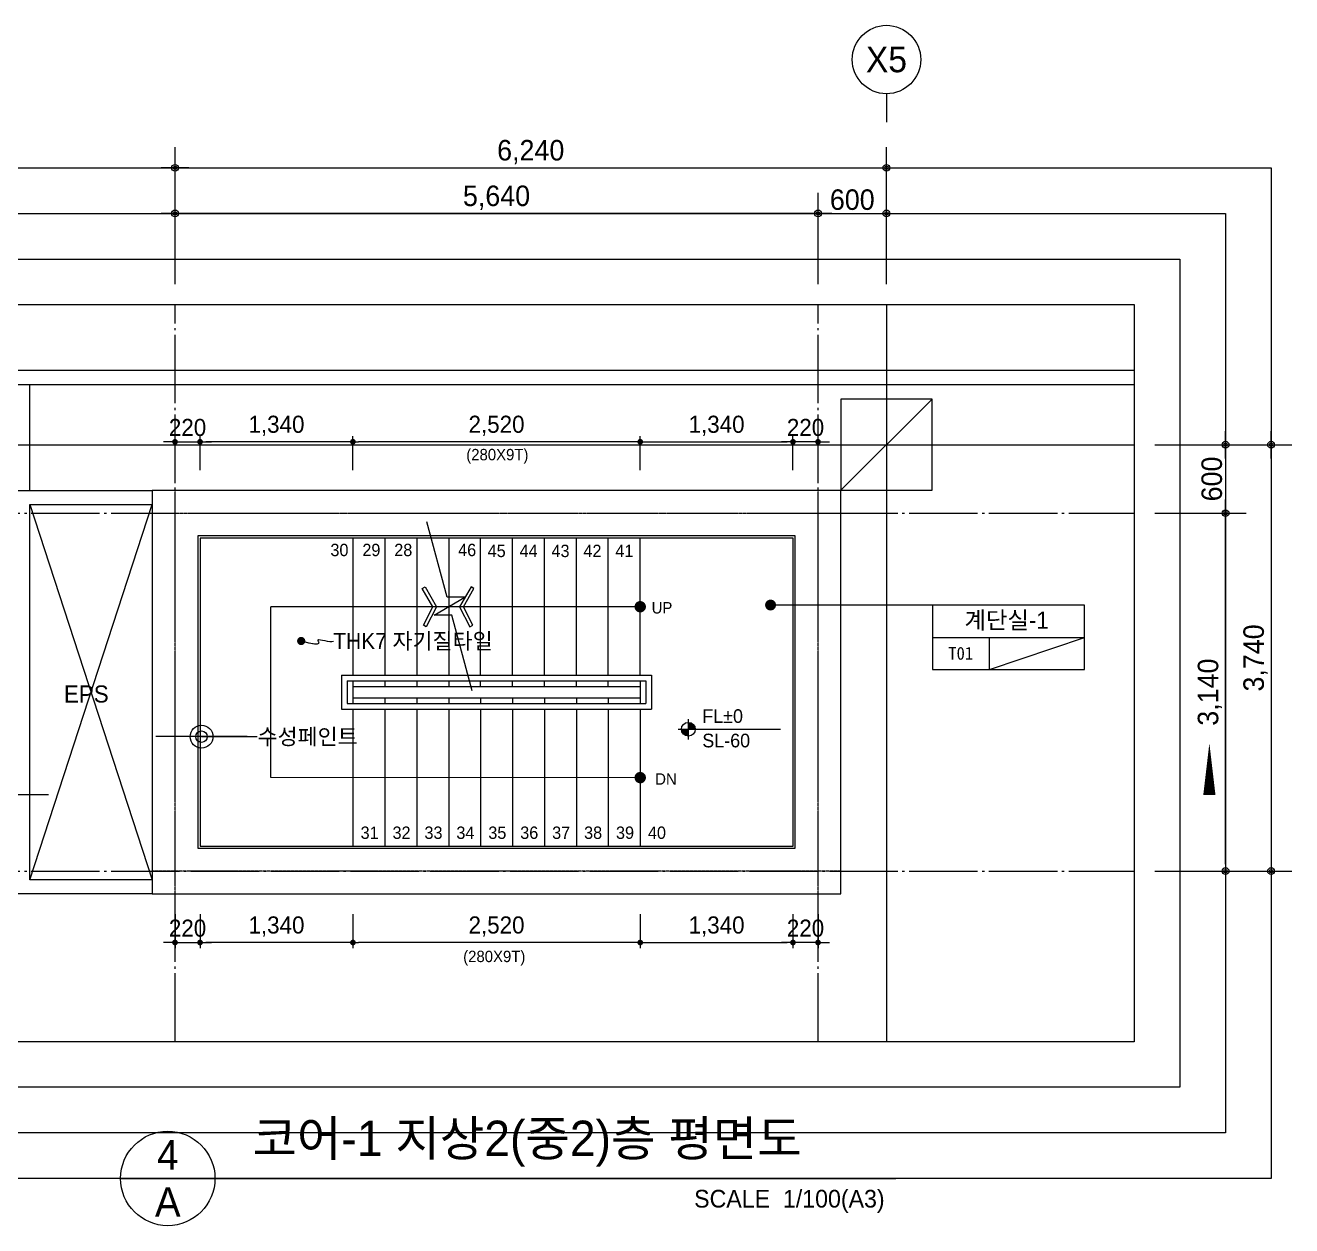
# Model space of a CAD drawing. Header units: millimetres. Extents: x 252711992 to 505989238, y 504776675 to 1009617600.
# Drawn here: x 252777702 to 252788809, y 504805853 to 504816382 of the extents above; entities that cross this region are included whole.
import ezdxf
from ezdxf.enums import TextEntityAlignment as Align
from ezdxf.xclip import XClip

# ---------------------------------------------------------------- set-up
doc = ezdxf.new("R2010")
doc.units = ezdxf.units.MM
doc.header["$XCLIPFRAME"] = 0
doc.linetypes.add('CEN', pattern=[35, 30, -2, 1, -2])
for name, color, linetype in [('$ZCDB_AUDIT_GENERATED_600D18', 7, 'Continuous'), ('0KD DIM', 7, 'Continuous'), ('4A.TEC CEN', 1, 'CEN'), ('4A.TEC CEN 보조1', 14, 'CEN'), ('4A.TEC ELE 4', 9, 'Continuous'), ('4A.TEC IND', 7, 'Continuous'), ('4A.TEC TEXT', 7, 'Continuous'), ('4A.TEC TEXT 1', 3, 'Continuous'), ('4A.TEC TEXT 2', 3, 'Continuous'), ('4A.TEC 기둥', 2, 'Continuous'), ('4A.TEC 마감선 2', 5, 'Continuous'), ('4A.TEC 벽체 1', 2, 'Continuous'), ('4A.TEC 벽체 3', 4, 'Continuous'), ('4A.TEC 심볼', 7, 'Continuous'), ('4A.TEC 해치 1', 9, 'Continuous'), ('CEN', 1, 'CEN'), ('LEV', 7, 'Continuous'), ('ROM', 7, 'Continuous'), ('SYM', 1, 'Continuous'), ('TEXT', 7, 'Continuous'), ('㈜SE&C TEXT', 7, 'Continuous')]:
    doc.layers.add(name, color=color, linetype=linetype)
doc.layers.add('DEFPOINT', color=135, linetype='Continuous', plot=False)
doc.styles.add('1', font='')
doc.styles.add('GHS', font='malgun.ttf')
doc.styles.add('나눔고딕', font='')
doc.styles.add('돋움', font='')
doc.styles.add('돋음체', font='')
doc.styles.add('울릉도L', font='')
doc.styles.get('1').set_extended_font_data('DotumChe')
doc.styles.get('나눔고딕').set_extended_font_data('Dotum')
doc.styles.get('돋움').set_extended_font_data('Dotum')
doc.styles.get('돋음체').set_extended_font_data('Dotum')
doc.styles.get('울릉도L').set_extended_font_data('Dotum')
doc.dimstyles.new('DIM_600(외부치수)', dxfattribs={"dimscale": 400, "dimtxt": 3.3, "dimasz": 1, "dimexe": 2, "dimexo": 2, "dimgap": 1, "dimtad": 1, "dimdec": 0, "dimdsep": 46, "dimlunit": 6, "dimtxsty": '나눔고딕', "dimblk1": 'DIMDOT', "dimblk2": 'DIMDOT', "dimsah": 1, "dimcen": 2.5, "dimdle": 1.5, "dimclrd": 8, "dimclre": 8, "dimclrt": 3, "dimadec": 0, "dimazin": 0, "dimtfac": 1, "dimtdec": 0, "dimtix": 1, "dimtmove": 2, "dimatfit": 3, "dimldrblk": 'DIMDOT', "dimfxl": 1, "dimtvp": 1, "dimtolj": 1, "dimtzin": 0, "dimarcsym": 0})
doc.dimstyles.new('DIM_80(외부치수)', dxfattribs={"dimscale": 40, "dimtxt": 3.3, "dimasz": 1, "dimexe": 2, "dimexo": 2, "dimgap": 1, "dimtad": 1, "dimdec": 0, "dimdsep": 46, "dimlunit": 6, "dimtxsty": '돋움', "dimblk1": 'DIMDOT', "dimblk2": 'DIMDOT', "dimsah": 1, "dimcen": 2.5, "dimdle": 1.5, "dimclrd": 1, "dimclre": 7, "dimclrt": 2, "dimadec": 0, "dimazin": 0, "dimtfac": 1, "dimtdec": 0, "dimtix": 1, "dimtmove": 2, "dimatfit": 3, "dimldrblk": 'DIMDOT', "dimfxl": 1, "dimtvp": 1, "dimtolj": 1, "dimtzin": 0, "dimarcsym": 0})
doc.dimstyles.new('KD DIM 1', dxfattribs={"dimscale": 50, "dimtxt": 3, "dimasz": 1, "dimexe": 1, "dimexo": 1, "dimgap": 1, "dimtad": 1, "dimdec": 0, "dimzin": 0, "dimdsep": 46, "dimlunit": 6, "dimtxsty": '돋음체', "dimblk": 'DOT', "dimcen": 3, "dimdle": 1, "dimclrd": 256, "dimclre": 256, "dimclrt": 3, "dimazin": 0, "dimtfac": 1, "dimtdec": 0, "dimtix": 1, "dimtmove": 2, "dimatfit": 3, "dimldrblk": 'OBLIQUE', "dimfxl": 1, "dimtvp": 0.8333, "dimtolj": 1, "dimtzin": 0, "dimarcsym": 0})

# ---------------------------------------------------------------- blocks, each defined once
blk = doc.blocks.new('DIMDOT')
at = {"color": 0}
blk.add_line((-2, 0), (2, 0), dxfattribs=at)
for radius in [0.5, 0.25]:
    blk.add_circle((0, 0), radius, dxfattribs=at)
blk = doc.blocks.new('*D113')
at = {"layer": '$ZCDB_AUDIT_GENERATED_600D18', "color": 8, "lineweight": -2, "transparency": 16777216}
for p, q in [((252779015, 504814112), (252779015, 504815312)), ((252785255, 504814112), (252785255, 504815312)), ((252779075, 504815132), (252785195, 504815132))]:
    blk.add_line(p, q, dxfattribs=at)
at = {"layer": 'Defpoints', "color": 0, "transparency": 16777216}
for p in [(252785255, 504815132), (252779015, 504813932), (252785255, 504813932, 0)]:
    blk.add_point(p, dxfattribs=at)
at = {"layer": '$ZCDB_AUDIT_GENERATED_600D18', "color": 8, "lineweight": -2, "transparency": 16777216, "xscale": 60, "yscale": 60, "zscale": 60, "rotation": 180}
blk.add_blockref('DIMDOT', (252779015, 504815132), dxfattribs=at)
at = {"layer": '$ZCDB_AUDIT_GENERATED_600D18', "color": 8, "lineweight": -2, "transparency": 16777216, "xscale": 60, "yscale": 60, "zscale": 60}
blk.add_blockref('DIMDOT', (252785255, 504815132), dxfattribs=at)
at = {"layer": '$ZCDB_AUDIT_GENERATED_600D18', "color": 3, "transparency": 16777216, "insert": (252782135, 504815270), "char_height": 180, "attachment_point": 5, "style": '나눔고딕'}
blk.add_mtext('\\A1;6,240', dxfattribs=at)
blk = doc.blocks.new('*D114')
at = {"layer": '$ZCDB_AUDIT_GENERATED_600D18', "color": 8, "lineweight": -2, "transparency": 16777216}
for p, q in [((252784655, 504814112, 0), (252784655, 504814912, 0)), ((252785255, 504814112, 0), (252785255, 504814912, 0)), ((252784715, 504814732, 0), (252785195, 504814732, 0))]:
    blk.add_line(p, q, dxfattribs=at)
at = {"layer": 'Defpoints', "color": 0, "transparency": 16777216}
for p in [(252785255, 504814732, 0), (252784655, 504813932, 3428), (252785255, 504813932, 4431)]:
    blk.add_point(p, dxfattribs=at)
at = {"layer": '$ZCDB_AUDIT_GENERATED_600D18', "color": 8, "lineweight": -2, "transparency": 16777216, "xscale": 60, "yscale": 60, "zscale": 60, "rotation": 180}
blk.add_blockref('DIMDOT', (252784655, 504814732, 0), dxfattribs=at)
at = {"layer": '$ZCDB_AUDIT_GENERATED_600D18', "color": 8, "lineweight": -2, "transparency": 16777216, "xscale": 60, "yscale": 60, "zscale": 60}
blk.add_blockref('DIMDOT', (252785255, 504814732, 0), dxfattribs=at)
at = {"layer": '$ZCDB_AUDIT_GENERATED_600D18', "color": 3, "transparency": 16777216, "insert": (252784955, 504814852, 0), "char_height": 180, "attachment_point": 5, "style": '나눔고딕'}
blk.add_mtext('\\A1;600', dxfattribs=at)
blk = doc.blocks.new('ccs122')
at = {"layer": '4A.TEC 심볼'}
blk.add_line((0, 8), (0, 3), dxfattribs=at)
blk.add_circle((0, 14), 6, dxfattribs=at)
at = {"layer": '4A.TEC TEXT 2', "color": 3, "style": 'GHS'}
blk.add_attdef('NO', text='', height=4.5, dxfattribs=at).set_placement((-0.01, 14.02), align=Align.MIDDLE_CENTER)
blk = doc.blocks.new('*D115')
at = {"layer": '$ZCDB_AUDIT_GENERATED_600D18', "color": 8, "lineweight": -2, "transparency": 16777216}
for p, q in [((252779015, 504814112, 0), (252779015, 504814912, 0)), ((252784655, 504814112, 0), (252784655, 504814912, 0)), ((252784595, 504814732, 0), (252779075, 504814732, 0))]:
    blk.add_line(p, q, dxfattribs=at)
at = {"layer": 'Defpoints', "color": 0, "transparency": 16777216}
for p in [(252779015, 504814732, 0), (252779015, 504813932), (252784655, 504813932, -47000)]:
    blk.add_point(p, dxfattribs=at)
at = {"layer": '$ZCDB_AUDIT_GENERATED_600D18', "color": 8, "lineweight": -2, "transparency": 16777216, "xscale": 60, "yscale": 60, "zscale": 60, "rotation": 180}
blk.add_blockref('DIMDOT', (252779015, 504814732, 0), dxfattribs=at)
at = {"layer": '$ZCDB_AUDIT_GENERATED_600D18', "color": 8, "lineweight": -2, "transparency": 16777216, "xscale": 60, "yscale": 60, "zscale": 60}
blk.add_blockref('DIMDOT', (252784655, 504814732, 0), dxfattribs=at)
at = {"layer": '$ZCDB_AUDIT_GENERATED_600D18', "color": 3, "transparency": 16777216, "insert": (252781835, 504814870, 0), "char_height": 180, "attachment_point": 5, "style": '나눔고딕'}
blk.add_mtext('\\A1;5,640', dxfattribs=at)
blk = doc.blocks.new('dwgFD3B')
at = {"layer": '4A.TEC CEN', "color": 250, "ltscale": 500}
blk.add_line((49194.51, -103936.83, -3333.33), (358000, -103936.83, -3333.33), dxfattribs=at)
at = {"layer": '4A.TEC CEN', "color": 250, "ltscale": 500, "elevation": -3333.33}
blk.add_lwpolyline([(208807.63, -39163.16), (208807.63, -267000)], dxfattribs=at)
blk = doc.blocks.new('c1')
at = {"layer": '4A.TEC 기둥'}
blk.add_lwpolyline([(1156776, -1012079), (1157576, -1012079), (1157576, -1011279), (1156776, -1011279)], close=True, dxfattribs=at)
at = {"layer": 'DEFPOINT'}
blk.add_line((1156776, -1012079), (1157576, -1011279), dxfattribs=at)
blk = doc.blocks.new('A$C6C9969DE')
at = {"layer": 'ROM', "color": 0, "linetype": 'Continuous'}
for p, q in [((0, 510), (2400, 510)), ((900, 0), (900, 510))]:
    blk.add_line(p, q, dxfattribs=at)
blk.add_lwpolyline([(0, 0), (2400, 0), (2400, 1020), (0, 1020)], close=True, dxfattribs=at)
blk = doc.blocks.new('A$C3A5201BD')
at = {"layer": 'LEV'}
h = blk.add_hatch(color=256, dxfattribs=at)
h.paths.add_polyline_path([(200, 200), (335, 200, 0.414214), (200, 335)])
h.paths.add_polyline_path([(200, 65), (200, 200), (65, 200, 0.414214)])
at = {"layer": 'LEV', "color": 7}
for p, q in [((200, 0), (200, 400)), ((0, 200), (2007, 200)), ((0, 200), (400, 200))]:
    blk.add_line(p, q, dxfattribs=at)
blk.add_circle((200, 200), 135, dxfattribs=at)
blk = doc.blocks.new('A$C12ed4f0f')
at = {"layer": 'CEN'}
blk.add_lwpolyline([(36, 118), (107, 101), (153, 94), (180, 93), (192, 98), (193, 105), (189, 114), (185, 122), (184, 128), (191, 130), (204, 129), (222, 126), (243, 122), (265, 118), (286, 115), (304, 114), (318, 118)], dxfattribs=at)
at = {"layer": '㈜SE&C TEXT', "color": 1, "const_width": 35.9}
blk.add_lwpolyline([(18, 118, -1), (54, 118, -1)], format="xyb", close=True, dxfattribs=at)
at = {"layer": '4A.TEC TEXT', "style": '돋움'}
blk.add_text('THK7 자기질타일', height=140, dxfattribs=at).set_placement((318, 118), align=Align.MIDDLE_LEFT)
blk = doc.blocks.new('_Dot')
at = {"color": 0, "linetype": 'ByBlock', "lineweight": -2}
blk.add_line((-0.5, 0), (-1, 0), dxfattribs=at)
at = {"color": 0, "linetype": 'ByBlock', "const_width": 0.5}
blk.add_lwpolyline([(-0.25, 0, 1), (0.25, 0, 1)], format="xyb", close=True, dxfattribs=at)
blk = doc.blocks.new('*D593')
at = {"layer": '0KD DIM', "lineweight": -2, "transparency": 16777216}
for p, q in [((252780575, 504812479), (252780575, 504812779)), ((252783045, 504812729), (252780625, 504812729)), ((252783095, 504812479), (252783095, 504812779))]:
    blk.add_line(p, q, dxfattribs=at)
at = {"layer": 'Defpoints', "color": 0, "transparency": 16777216}
for p in [(252780575, 504812729), (252780575, 504812429, 0), (252783095, 504812429)]:
    blk.add_point(p, dxfattribs=at)
at = {"layer": '0KD DIM', "lineweight": -2, "transparency": 16777216, "xscale": 50, "yscale": 50, "zscale": 50, "rotation": 180}
blk.add_blockref('_Dot', (252780575, 504812729), dxfattribs=at)
at = {"layer": '0KD DIM', "lineweight": -2, "transparency": 16777216, "xscale": 50, "yscale": 50, "zscale": 50}
blk.add_blockref('_Dot', (252783095, 504812729), dxfattribs=at)
at = {"layer": '0KD DIM', "color": 3, "transparency": 16777216, "insert": (252781835, 504812869), "char_height": 150, "attachment_point": 5, "style": '돋음체'}
blk.add_mtext('\\A1;2,520', dxfattribs=at)
blk = doc.blocks.new('_OBLIQUE')
at = {"color": 0, "linetype": 'ByBlock'}
blk.add_line((-0.5, -0.5), (0.5, 0.5), dxfattribs=at)
blk = doc.blocks.new('*D594')
at = {"layer": '0KD DIM', "lineweight": -2, "transparency": 16777216}
for p, q in [((252783095, 504812479), (252783095, 504812779)), ((252783145, 504812729), (252784385, 504812729)), ((252784435, 504812479), (252784435, 504812779))]:
    blk.add_line(p, q, dxfattribs=at)
at = {"layer": 'Defpoints', "color": 0, "transparency": 16777216}
for p in [(252784435, 504812729), (252783095, 504812429), (252784435, 504812429)]:
    blk.add_point(p, dxfattribs=at)
at = {"layer": '0KD DIM', "lineweight": -2, "transparency": 16777216, "xscale": 50, "yscale": 50, "zscale": 50, "rotation": 180}
blk.add_blockref('_Dot', (252783095, 504812729), dxfattribs=at)
at = {"layer": '0KD DIM', "lineweight": -2, "transparency": 16777216, "xscale": 50, "yscale": 50, "zscale": 50}
blk.add_blockref('_Dot', (252784435, 504812729), dxfattribs=at)
at = {"layer": '0KD DIM', "color": 3, "transparency": 16777216, "insert": (252783765, 504812869), "char_height": 150, "attachment_point": 5, "style": '돋음체'}
blk.add_mtext('\\A1;1,340', dxfattribs=at)
blk = doc.blocks.new('*D595')
at = {"layer": '0KD DIM', "lineweight": -2, "transparency": 16777216}
for p, q in [((252779235, 504812479), (252779235, 504812779)), ((252780525, 504812729), (252779285, 504812729)), ((252780575, 504812479), (252780575, 504812779))]:
    blk.add_line(p, q, dxfattribs=at)
at = {"layer": 'Defpoints', "color": 0, "transparency": 16777216}
for p in [(252779235, 504812729), (252779235, 504812429), (252780575, 504812429)]:
    blk.add_point(p, dxfattribs=at)
at = {"layer": '0KD DIM', "lineweight": -2, "transparency": 16777216, "xscale": 50, "yscale": 50, "zscale": 50, "rotation": 180}
blk.add_blockref('_Dot', (252779235, 504812729), dxfattribs=at)
at = {"layer": '0KD DIM', "lineweight": -2, "transparency": 16777216, "xscale": 50, "yscale": 50, "zscale": 50}
blk.add_blockref('_Dot', (252780575, 504812729), dxfattribs=at)
at = {"layer": '0KD DIM', "color": 3, "transparency": 16777216, "insert": (252779905, 504812869), "char_height": 150, "attachment_point": 5, "style": '돋음체'}
blk.add_mtext('\\A1;1,340', dxfattribs=at)
blk = doc.blocks.new('*D596')
at = {"layer": '0KD DIM', "lineweight": -2, "transparency": 16777216}
for p, q in [((252784385, 504812729), (252784335, 504812729)), ((252784435, 504812479), (252784435, 504812779)), ((252784655, 504812729), (252784435, 504812729)), ((252784655, 504812479), (252784655, 504812779)), ((252784705, 504812729), (252784755, 504812729))]:
    blk.add_line(p, q, dxfattribs=at)
at = {"layer": 'Defpoints', "color": 0, "transparency": 16777216}
for p in [(252784435, 504812729), (252784435, 504812429), (252784655, 504812429)]:
    blk.add_point(p, dxfattribs=at)
at = {"layer": '0KD DIM', "lineweight": -2, "transparency": 16777216, "xscale": 50, "yscale": 50, "zscale": 50}
blk.add_blockref('_Dot', (252784435, 504812729), dxfattribs=at)
at = {"layer": '0KD DIM', "lineweight": -2, "transparency": 16777216, "xscale": 50, "yscale": 50, "zscale": 50, "rotation": 180}
blk.add_blockref('_Dot', (252784655, 504812729), dxfattribs=at)
at = {"layer": '0KD DIM', "color": 3, "transparency": 16777216, "insert": (252784545, 504812854), "char_height": 150, "attachment_point": 5, "style": '돋음체'}
blk.add_mtext('\\A1;220', dxfattribs=at)
blk = doc.blocks.new('*D597')
at = {"layer": '0KD DIM', "lineweight": -2, "transparency": 16777216}
for p, q in [((252778965, 504812729), (252778915, 504812729)), ((252779015, 504812479), (252779015, 504812779)), ((252779015, 504812729), (252779235, 504812729)), ((252779235, 504812479), (252779235, 504812779)), ((252779285, 504812729), (252779335, 504812729))]:
    blk.add_line(p, q, dxfattribs=at)
at = {"layer": 'Defpoints', "color": 0, "transparency": 16777216}
for p in [(252779235, 504812729), (252779015, 504812429), (252779235, 504812429)]:
    blk.add_point(p, dxfattribs=at)
at = {"layer": '0KD DIM', "lineweight": -2, "transparency": 16777216, "xscale": 50, "yscale": 50, "zscale": 50}
blk.add_blockref('_Dot', (252779015, 504812729), dxfattribs=at)
at = {"layer": '0KD DIM', "lineweight": -2, "transparency": 16777216, "xscale": 50, "yscale": 50, "zscale": 50, "rotation": 180}
blk.add_blockref('_Dot', (252779235, 504812729), dxfattribs=at)
at = {"layer": '0KD DIM', "color": 3, "transparency": 16777216, "insert": (252779125, 504812854), "char_height": 150, "attachment_point": 5, "style": '돋음체'}
blk.add_mtext('\\A1;220', dxfattribs=at)
blk = doc.blocks.new('*D815')
at = {"layer": '$ZCDB_AUDIT_GENERATED_600D18', "color": 8, "lineweight": -2, "transparency": 16777216}
for p, q in [((252787609, 504812703), (252788809, 504812703)), ((252788629, 504812643), (252788629, 504809023)), ((252787609, 504808963), (252788809, 504808963))]:
    blk.add_line(p, q, dxfattribs=at)
at = {"layer": 'Defpoints', "color": 0, "transparency": 16777216}
for p in [(252787429, 504812703, 0), (252787429, 504808963, 0), (252788629, 504808963)]:
    blk.add_point(p, dxfattribs=at)
at = {"layer": '$ZCDB_AUDIT_GENERATED_600D18', "color": 8, "lineweight": -2, "transparency": 16777216, "xscale": 60, "yscale": 60, "zscale": 60}
for p, rotation in [((252788629, 504812703), 90), ((252788629, 504808963), 270)]:
    blk.add_blockref('DIMDOT', p, dxfattribs=dict(at, rotation=rotation))
at = {"layer": '$ZCDB_AUDIT_GENERATED_600D18', "color": 3, "transparency": 16777216, "insert": (252788492, 504810833), "char_height": 180, "attachment_point": 5, "rotation": 90, "style": '나눔고딕'}
blk.add_mtext('\\A1;3,740', dxfattribs=at)
blk = doc.blocks.new('*D816')
at = {"layer": '$ZCDB_AUDIT_GENERATED_600D18', "color": 8, "lineweight": -2, "transparency": 16777216}
for p, q in [((252787609, 504812703), (252788409, 504812703)), ((252788229, 504812643), (252788229, 504812163)), ((252787609, 504812103), (252788409, 504812103))]:
    blk.add_line(p, q, dxfattribs=at)
at = {"layer": 'Defpoints', "color": 0, "transparency": 16777216}
for p in [(252787429, 504812703, 0), (252787429, 504812103, 0), (252788229, 504812103)]:
    blk.add_point(p, dxfattribs=at)
at = {"layer": '$ZCDB_AUDIT_GENERATED_600D18', "color": 8, "lineweight": -2, "transparency": 16777216, "xscale": 60, "yscale": 60, "zscale": 60}
for p, rotation in [((252788229, 504812703), 90), ((252788229, 504812103), 270)]:
    blk.add_blockref('DIMDOT', p, dxfattribs=dict(at, rotation=rotation))
at = {"layer": '$ZCDB_AUDIT_GENERATED_600D18', "color": 3, "transparency": 16777216, "insert": (252788109, 504812403), "char_height": 180, "attachment_point": 5, "rotation": 90, "style": '나눔고딕'}
blk.add_mtext('\\A1;600', dxfattribs=at)
blk = doc.blocks.new('*D817')
at = {"layer": '$ZCDB_AUDIT_GENERATED_600D18', "color": 8, "lineweight": -2, "transparency": 16777216}
for p, q in [((252787609, 504812103), (252788409, 504812103)), ((252788229, 504809023), (252788229, 504812043)), ((252787609, 504808963), (252788409, 504808963))]:
    blk.add_line(p, q, dxfattribs=at)
at = {"layer": 'Defpoints', "color": 0, "transparency": 16777216}
for p in [(252787429, 504812103, 0), (252788229, 504812103), (252787429, 504808963, 0)]:
    blk.add_point(p, dxfattribs=at)
at = {"layer": '$ZCDB_AUDIT_GENERATED_600D18', "color": 8, "lineweight": -2, "transparency": 16777216, "xscale": 60, "yscale": 60, "zscale": 60}
for p, rotation in [((252788229, 504812103), 90), ((252788229, 504808963), 270)]:
    blk.add_blockref('DIMDOT', p, dxfattribs=dict(at, rotation=rotation))
at = {"layer": '$ZCDB_AUDIT_GENERATED_600D18', "color": 3, "transparency": 16777216, "insert": (252788092, 504810533), "char_height": 180, "attachment_point": 5, "rotation": 90, "style": '나눔고딕'}
blk.add_mtext('\\A1;3,140', dxfattribs=at)
blk = doc.blocks.new('*D1182')
at = {"layer": '0KD DIM', "lineweight": -2, "transparency": 16777216}
for p, q in [((252780575, 504808587), (252780575, 504808287)), ((252783095, 504808587), (252783095, 504808287)), ((252783045, 504808337), (252780625, 504808337))]:
    blk.add_line(p, q, dxfattribs=at)
at = {"layer": 'Defpoints', "color": 0, "transparency": 16777216}
for p in [(252780575, 504808637, 0), (252783095, 504808637, 5000), (252780575, 504808337)]:
    blk.add_point(p, dxfattribs=at)
at = {"layer": '0KD DIM', "lineweight": -2, "transparency": 16777216, "xscale": 50, "yscale": 50, "zscale": 50, "rotation": 180}
blk.add_blockref('_Dot', (252780575, 504808337), dxfattribs=at)
at = {"layer": '0KD DIM', "lineweight": -2, "transparency": 16777216, "xscale": 50, "yscale": 50, "zscale": 50}
blk.add_blockref('_Dot', (252783095, 504808337), dxfattribs=at)
at = {"layer": '0KD DIM', "color": 3, "transparency": 16777216, "insert": (252781835, 504808477), "char_height": 150, "attachment_point": 5, "style": '돋음체'}
blk.add_mtext('\\A1;2,520', dxfattribs=at)
blk = doc.blocks.new('*D1183')
at = {"layer": '0KD DIM', "lineweight": -2, "transparency": 16777216}
for p, q in [((252783095, 504808587), (252783095, 504808287)), ((252784435, 504808587), (252784435, 504808287)), ((252783145, 504808337), (252784385, 504808337))]:
    blk.add_line(p, q, dxfattribs=at)
at = {"layer": 'Defpoints', "color": 0, "transparency": 16777216}
for p in [(252783095, 504808637, 5000), (252784435, 504808637), (252784435, 504808337)]:
    blk.add_point(p, dxfattribs=at)
at = {"layer": '0KD DIM', "lineweight": -2, "transparency": 16777216, "xscale": 50, "yscale": 50, "zscale": 50, "rotation": 180}
blk.add_blockref('_Dot', (252783095, 504808337), dxfattribs=at)
at = {"layer": '0KD DIM', "lineweight": -2, "transparency": 16777216, "xscale": 50, "yscale": 50, "zscale": 50}
blk.add_blockref('_Dot', (252784435, 504808337), dxfattribs=at)
at = {"layer": '0KD DIM', "color": 3, "transparency": 16777216, "insert": (252783765, 504808477), "char_height": 150, "attachment_point": 5, "style": '돋음체'}
blk.add_mtext('\\A1;1,340', dxfattribs=at)
blk = doc.blocks.new('*D1184')
at = {"layer": '0KD DIM', "lineweight": -2, "transparency": 16777216}
for p, q in [((252779235, 504808587), (252779235, 504808287)), ((252780575, 504808587), (252780575, 504808287)), ((252780525, 504808337), (252779285, 504808337))]:
    blk.add_line(p, q, dxfattribs=at)
at = {"layer": 'Defpoints', "color": 0, "transparency": 16777216}
for p in [(252779235, 504808637), (252780575, 504808637), (252779235, 504808337)]:
    blk.add_point(p, dxfattribs=at)
at = {"layer": '0KD DIM', "lineweight": -2, "transparency": 16777216, "xscale": 50, "yscale": 50, "zscale": 50, "rotation": 180}
blk.add_blockref('_Dot', (252779235, 504808337), dxfattribs=at)
at = {"layer": '0KD DIM', "lineweight": -2, "transparency": 16777216, "xscale": 50, "yscale": 50, "zscale": 50}
blk.add_blockref('_Dot', (252780575, 504808337), dxfattribs=at)
at = {"layer": '0KD DIM', "color": 3, "transparency": 16777216, "insert": (252779905, 504808477), "char_height": 150, "attachment_point": 5, "style": '돋음체'}
blk.add_mtext('\\A1;1,340', dxfattribs=at)
blk = doc.blocks.new('*D1185')
at = {"layer": '0KD DIM', "lineweight": -2, "transparency": 16777216}
for p, q in [((252784435, 504808587), (252784435, 504808287)), ((252784655, 504808587), (252784655, 504808287)), ((252784385, 504808337), (252784335, 504808337)), ((252784655, 504808337), (252784435, 504808337)), ((252784705, 504808337), (252784755, 504808337))]:
    blk.add_line(p, q, dxfattribs=at)
at = {"layer": 'Defpoints', "color": 0, "transparency": 16777216}
for p in [(252784435, 504808637), (252784655, 504808637), (252784435, 504808337)]:
    blk.add_point(p, dxfattribs=at)
at = {"layer": '0KD DIM', "lineweight": -2, "transparency": 16777216, "xscale": 50, "yscale": 50, "zscale": 50}
blk.add_blockref('_Dot', (252784435, 504808337), dxfattribs=at)
at = {"layer": '0KD DIM', "lineweight": -2, "transparency": 16777216, "xscale": 50, "yscale": 50, "zscale": 50, "rotation": 180}
blk.add_blockref('_Dot', (252784655, 504808337), dxfattribs=at)
at = {"layer": '0KD DIM', "color": 3, "transparency": 16777216, "insert": (252784545, 504808462), "char_height": 150, "attachment_point": 5, "style": '돋음체'}
blk.add_mtext('\\A1;220', dxfattribs=at)
blk = doc.blocks.new('*D1186')
at = {"layer": '0KD DIM', "lineweight": -2, "transparency": 16777216}
for p, q in [((252779015, 504808587), (252779015, 504808287)), ((252779235, 504808587), (252779235, 504808287)), ((252778965, 504808337), (252778915, 504808337)), ((252779015, 504808337), (252779235, 504808337)), ((252779285, 504808337), (252779335, 504808337))]:
    blk.add_line(p, q, dxfattribs=at)
at = {"layer": 'Defpoints', "color": 0, "transparency": 16777216}
for p in [(252779015, 504808637), (252779235, 504808637), (252779235, 504808337)]:
    blk.add_point(p, dxfattribs=at)
at = {"layer": '0KD DIM', "lineweight": -2, "transparency": 16777216, "xscale": 50, "yscale": 50, "zscale": 50}
blk.add_blockref('_Dot', (252779015, 504808337), dxfattribs=at)
at = {"layer": '0KD DIM', "lineweight": -2, "transparency": 16777216, "xscale": 50, "yscale": 50, "zscale": 50, "rotation": 180}
blk.add_blockref('_Dot', (252779235, 504808337), dxfattribs=at)
at = {"layer": '0KD DIM', "color": 3, "transparency": 16777216, "insert": (252779125, 504808462), "char_height": 150, "attachment_point": 5, "style": '돋음체'}
blk.add_mtext('\\A1;220', dxfattribs=at)
blk = doc.blocks.new('A$C3bbbb777')
at = {"layer": '4A.TEC TEXT', "style": '돋움'}
blk.add_text('수성페인트', height=140, dxfattribs=at).set_placement((491, 110), align=Align.MIDDLE_LEFT)
at = {"layer": '㈜SE&C TEXT', "color": 1}
blk.add_leader([(0, 110, 0), (488, 110)], dimstyle='DIM_80(외부치수)', override={"dimasz": 5, "dimtad": 0}, dxfattribs=at)

msp = doc.modelspace()

# ---------------------------------------------------------------- linework, layer by layer
msp.add_line((252786159.09, 504810730.34), (252786992.42, 504811013.67))
at = {"layer": '4A.TEC CEN', "ltscale": 20}
for p, q in [((252779015.3, 504807467.16), (252779015.3, 504813932.16)), ((252779015.3, 504807467.16), (252779015.3, 504813932.16)), ((252784655.3, 504807467.16), (252784655.3, 504813932.16)), ((252784655.3, 504807467.16), (252784655.3, 504813932.16)), ((252775654.04, 504812103.18), (252787429.04, 504812103.18)), ((252775654.04, 504812103.18), (252787429.04, 504812103.18)), ((252775654.04, 504808963.18), (252787429.04, 504808963.18)), ((252775654.04, 504808963.18), (252787429.04, 504808963.18))]:
    msp.add_line(p, q, dxfattribs=at)
at = {"layer": '4A.TEC CEN 보조1'}
for p, q in [((252779015.3, 504808763.18, -4999.55), (252779015.3, 504812303.18, -4999.55)), ((252784655.3, 504808763.18, -4999.55), (252784655.3, 504812303.18, -4999.55)), ((252778815.3, 504812103.18, -4999.55), (252784855.3, 504812103.18, -4999.55)), ((252778815.3, 504812103.18, -4999.55), (252784855.3, 504812103.18, -4999.55)), ((252778815.3, 504812103.18, -4999.55), (252784855.3, 504812103.18, -4999.55)), ((252784855.3, 504808963.18, -4999.55), (252778815.3, 504808963.18, -4999.55))]:
    msp.add_line(p, q, dxfattribs=at)
at = {"layer": '4A.TEC ELE 4', "color": 8, "ltscale": 0.3}
for p, q in [((252780575.3, 504811883.18, -4999.55), (252780575.3, 504810683.18, -4999.55)), ((252780855.3, 504811883.18, -4999.55), (252780855.3, 504810683.18, -4999.55)), ((252781135.3, 504811883.18, -4999.55), (252781135.3, 504810683.18, -4999.55)), ((252781695.3, 504810683.18, -4999.55), (252781695.3, 504811883.18, -4999.55)), ((252781975.3, 504810683.18, -4999.55), (252781975.3, 504811883.18, -4999.55)), ((252782255.3, 504810683.18, -4999.55), (252782255.3, 504811883.18, -4999.55)), ((252782535.3, 504810683.18, -4999.55), (252782535.3, 504811883.18, -4999.55)), ((252782815.3, 504810683.18, -4999.55), (252782815.3, 504811883.18, -4999.55)), ((252783095.3, 504810683.18, -4999.55), (252783095.3, 504811883.18, -4999.55)), ((252780475.3, 504810683.18, -4999.55), (252780475.3, 504810383.18, -4999.55)), ((252780475.3, 504810683.18, -4999.55), (252783195.3, 504810683.18, -4999.55)), ((252780525.3, 504810633.18, -4999.55), (252780525.3, 504810433.18, -4999.55)), ((252780525.3, 504810633.18, -4999.55), (252783145.3, 504810633.18, -4999.55)), ((252780575.3, 504810633.18, -4999.55), (252780575.3, 504810583.18, -4999.55)), ((252780575.3, 504810633.18, -4999.55), (252780575.3, 504810483.18, -4999.55)), ((252780855.3, 504810633.18, -4999.55), (252780855.3, 504810583.18, -4999.55)), ((252781135.3, 504810633.18, -4999.55), (252781135.3, 504810583.18, -4999.55)), ((252782255.3, 504810583.18, -4999.55), (252782255.3, 504810633.18, -4999.55)), ((252782535.3, 504810583.18, -4999.55), (252782535.3, 504810633.18, -4999.55)), ((252782815.3, 504810583.18, -4999.55), (252782815.3, 504810633.18, -4999.55)), ((252783095.3, 504810633.18, -4999.55), (252783095.3, 504810483.18, -4999.55)), ((252783145.3, 504810633.18, -4999.55), (252783145.3, 504810433.18, -4999.55)), ((252783195.3, 504810683.18, -4999.55), (252783195.3, 504810383.18, -4999.55)), ((252780575.3, 504810583.18, -4999.55), (252783095.3, 504810583.18, -4999.55)), ((252780575.3, 504810483.18, -4999.55), (252783095.3, 504810483.18, -4999.55)), ((252780575.3, 504810483.18, -4999.55), (252780575.3, 504810433.18, -4999.55)), ((252780855.3, 504810483.18, -4999.55), (252780855.3, 504810433.18, -4999.55)), ((252781135.3, 504810483.18, -4999.55), (252781135.3, 504810433.18, -4999.55)), ((252782255.3, 504810483.18, -4999.55), (252782255.3, 504810433.18, -4999.55)), ((252782535.3, 504810483.18, -4999.55), (252782535.3, 504810433.18, -4999.55)), ((252782815.3, 504810483.18, -4999.55), (252782815.3, 504810433.18, -4999.55)), ((252783095.3, 504810483.18, -4999.55), (252783095.3, 504810433.18, -4999.55)), ((252780475.3, 504810383.18, -4999.55), (252783195.3, 504810383.18, -4999.55)), ((252780525.3, 504810433.18, -4999.55), (252783145.3, 504810433.18, -4999.55)), ((252780575.3, 504810383.18, -4999.55), (252780575.3, 504809183.18, -4999.55)), ((252780855.3, 504810383.18, -4999.55), (252780855.3, 504809183.18, -4999.55)), ((252781135.3, 504810383.18, -4999.55), (252781135.3, 504809183.18, -4999.55)), ((252781415.3, 504810383.18, -4999.55), (252781415.3, 504809183.18, -4999.55)), ((252781695.3, 504810383.18, -4999.55), (252781695.3, 504809183.18, -4999.55)), ((252781975.3, 504810383.18, -4999.55), (252781975.3, 504809183.18, -4999.55)), ((252782255.3, 504810383.18, -4999.55), (252782255.3, 504809183.18, -4999.55)), ((252782535.3, 504810383.18, -4999.55), (252782535.3, 504809183.18, -4999.55)), ((252782815.3, 504810383.18, -4999.55), (252782815.3, 504809183.18, -4999.55)), ((252783095.3, 504810383.18, -4999.55), (252783095.3, 504809183.18, -4999.55))]:
    msp.add_line(p, q, dxfattribs=at)
at = {"layer": '4A.TEC ELE 4', "color": 8}
for p, q in [((252781415.3, 504811883.18, -4999.55), (252781415.3, 504810683.18, -4999.55)), ((252781695.3, 504810583.18, -4999.55), (252781695.3, 504810633.18, -4999.55)), ((252781695.3, 504810483.18, -4999.55), (252781695.3, 504810433.18, -4999.55))]:
    msp.add_line(p, q, dxfattribs=at)
at = {"layer": '4A.TEC ELE 4', "color": 8, "ltscale": 0.02}
for p, q in [((252781415.3, 504810633.18, -4999.55), (252781415.3, 504810583.18, -4999.55)), ((252781415.3, 504810483.18, -4999.55), (252781415.3, 504810433.18, -4999.55))]:
    msp.add_line(p, q, dxfattribs=at)
at = {"layer": '4A.TEC ELE 4', "color": 8, "ltscale": 0.2}
for p, q in [((252781975.3, 504810583.18, -4999.55), (252781975.3, 504810633.18, -4999.55)), ((252781975.3, 504810483.18, -4999.55), (252781975.3, 504810433.18, -4999.55))]:
    msp.add_line(p, q, dxfattribs=at)
at = {"layer": '4A.TEC ELE 4', "color": 8, "ltscale": 0.3, "elevation": -4999.55}
msp.add_lwpolyline([(252781621.1, 504810546), (252781443.27, 504811209.67), (252781287.98, 504811209.67), (252781556.95, 504811364.96), (252781401.66, 504811364.96), (252781224.52, 504812026.06)], dxfattribs=at)
at = {"layer": '4A.TEC IND', "color": 8}
for p, q in [((252783095.3, 504811280.68, -4999.55), (252779855.3, 504811280.67, -4999.55)), ((252779855.3, 504809783.97, -4999.55), (252779855.3, 504811280.67, -4999.55)), ((252783105.3, 504809781.47, -4999.55), (252779855.3, 504809783.97, -4999.55))]:
    msp.add_line(p, q, dxfattribs=at)
at = {"layer": '4A.TEC IND', "color": 8, "elevation": -4999.55}
for points in [[(252781218.77, 504811106.06), (252781193.99, 504811120.37), (252781275.93, 504811280.67), (252781183.03, 504811441.58), (252781207.81, 504811455.89), (252781308.97, 504811280.67)], [(252781601.39, 504811106.06), (252781626.17, 504811120.37), (252781544.23, 504811280.68), (252781637.13, 504811441.58), (252781612.35, 504811455.89), (252781511.19, 504811280.68)]]:
    msp.add_lwpolyline(points, close=True, dxfattribs=at)
at = {"layer": '4A.TEC IND', "const_width": 50, "elevation": -4999.55}
for points in [[(252783070.3, 504811282.38, -1), (252783120.3, 504811282.38, -1)], [(252783070.3, 504809783.18, -1), (252783120.3, 504809783.18, -1)]]:
    msp.add_lwpolyline(points, format="xyb", close=True, dxfattribs=at)
at = {"layer": '4A.TEC 마감선 2'}
for p, q in [((252784435.3, 504811883.18, -4999.55), (252779235.3, 504811883.18, -4999.55)), ((252779235.3, 504811883.18, -4999.55), (252779235.3, 504809183.18, -4999.55)), ((252784435.3, 504809183.18, -4999.55), (252784435.3, 504811883.18, -4999.55)), ((252779235.3, 504809183.18, -4999.55), (252784435.3, 504809183.18, -4999.55))]:
    msp.add_line(p, q, dxfattribs=at)
at = {"layer": '4A.TEC 벽체 1'}
for p, q in [((252784855.3, 504812303.18, -4999.55), (252778815.3, 504812303.18, -4999.55)), ((252778815.3, 504812303.18, -4999.55), (252778815.3, 504808763.18, -4999.55)), ((252784855.3, 504812303.18, -4999.55), (252778815.3, 504812303.18, -4999.55)), ((252784855.3, 504812303.18, -4999.55), (252778815.3, 504812303.18, -4999.55)), ((252784855.3, 504808763.18, -4999.55), (252784855.3, 504812303.18, -4999.55)), ((252784455.3, 504811903.18, -4999.55), (252779215.3, 504811903.18, -4999.55)), ((252779215.3, 504811903.18, -4999.55), (252779215.3, 504809163.18, -4999.55)), ((252784455.3, 504809163.18, -4999.55), (252784455.3, 504811903.18, -4999.55)), ((252779215.3, 504809163.18, -4999.55), (252784455.3, 504809163.18, -4999.55)), ((252778815.3, 504808763.18, -4999.55), (252784855.3, 504808763.18, -4999.55))]:
    msp.add_line(p, q, dxfattribs=at)
at = {"layer": '4A.TEC 벽체 3'}
for p, q in [((252787429.04, 504813353.18, -4999.55), (252775654.04, 504813353.18, -4999.55)), ((252787429.04, 504813228.18, -4999.55), (252775654.04, 504813228.18, -4999.55)), ((252777740.3, 504812303.18, -4999.55), (252777740.3, 504813228.18, -4999.55))]:
    msp.add_line(p, q, dxfattribs=at)
at = {"layer": '4A.TEC 벽체 3', "elevation": -4999.55, "flags": 128}
for points in [[(252778815.3, 504808763.18), (252777615.3, 504808763.18), (252777615.3, 504812303.18), (252778815.3, 504812303.18)], [(252778815.3, 504808888.18), (252777740.3, 504808888.18), (252777740.3, 504812178.18), (252778815.3, 504812178.18)]]:
    msp.add_lwpolyline(points, dxfattribs=at)
at = {"layer": '4A.TEC 심볼'}
msp.add_line((252778537.72, 504806267.16, 3333.33), (252785336.14, 504806267.16, 3333.33), dxfattribs=at)
msp.add_circle((252778951.72, 504806267.16, 3333.33), 414, dxfattribs=at)
at = {"layer": '4A.TEC 해치 1'}
for p, q in [((252777740.3, 504808888.18, -4999.55), (252778815.3, 504812178.18, -4999.55)), ((252777740.3, 504812178.18, -4999.55), (252778815.3, 504808888.18, -4999.55))]:
    msp.add_line(p, q, dxfattribs=at)
at = {"layer": 'DEFPOINT', "elevation": 3333.33}
for points in [[(252774454.04, 504815132.16), (252788629.04, 504815132.16), (252788629.04, 504806267.16), (252774454.04, 504806267.16)], [(252774854.04, 504814732.16), (252788229.04, 504814732.16), (252788229.04, 504806667.16), (252774854.04, 504806667.16)], [(252775254.04, 504814332.16), (252787829.04, 504814332.16), (252787829.04, 504807067.16), (252775254.04, 504807067.16)], [(252775654.04, 504813932.16), (252787429.04, 504813932.16), (252787429.04, 504807467.16), (252775654.04, 504807467.16)]]:
    msp.add_lwpolyline(points, close=True, dxfattribs=at)
at = {"layer": 'SYM'}
msp.add_line((252777904.09, 504809632.12), (252776121.66, 504809632.12), dxfattribs=at)
msp.add_lwpolyline([(252788087.23, 504810084.99, 0, 106.74, 0), (252788087.23, 504809632.12, 0, 0, 0), (252786774.28, 504809632.12, 0, 0, 0)], format="xyseb", dxfattribs=at)
at = {"layer": 'TEXT'}
msp.add_line((252785659.09, 504811297.01), (252784238.6, 504811297.01), dxfattribs=at)
at = {"layer": 'TEXT', "const_width": 47.82}
msp.add_lwpolyline([(252784238.6, 504811320.92, -1), (252784238.6, 504811273.1, -1)], format="xyb", close=True, dxfattribs=at)

# ---------------------------------------------------------------- block references
ref = msp.add_blockref('dwgFD3B', (252576447.67, 504916640.01, -1666.22))
XClip(ref).set_block_clipping_path([(199206.3709577918, -109172.850899756), (210981.3709591925, -102707.850900948)])
ref = msp.add_blockref('dwgFD3B', (252576447.67, 504916640.01, -1666.22))
XClip(ref).set_block_clipping_path([(199206.3709577918, -109172.850899756), (210981.3709591925, -102707.850900948)])
for name, p in [('A$C12ed4f0f', (252780085.68, 504810863.66)), ('A$C3bbbb777', (252779247.79, 504810032.57))]:
    msp.add_blockref(name, p)
at = {"layer": '4A.TEC 기둥'}
msp.add_blockref('c1', (251628079.63, 505824382.51, -4999.55), dxfattribs=at)
at = {"layer": '4A.TEC 심볼'}
ref = msp.add_blockref('ccs122', (252785255.3, 504815382.16, 0), dxfattribs=dict(at, xscale=49.99999977496833, yscale=49.99999977496833, zscale=49.99999977496833))
ref.add_attrib('NO', 'X5', dxfattribs={"layer": '0', "color": 3, "height": 225, "style": '울릉도L'}).set_placement((252785254.99, 504816083.06, 0), align=Align.MIDDLE_CENTER)
at = {"layer": 'LEV', "xscale": 0.4469841265468151, "yscale": 0.4469841265468151, "zscale": 0.4469841265468151}
msp.add_blockref('A$C3A5201BD', (252783427.91, 504810117.62), dxfattribs=at)
at = {"layer": 'TEXT', "xscale": 0.5555555568112274, "yscale": 0.5555555568112274, "zscale": 0.5555555568112274}
msp.add_blockref('A$C6C9969DE', (252785659.09, 504810730.34), dxfattribs=at)

# ---------------------------------------------------------------- texts
at = {"layer": '0KD DIM', "color": 3, "style": '돋음체'}
for p in [(252781842.17, 504812616.7, -4999.55), (252781815.2, 504808215.01, -4999.55)]:
    msp.add_text('(280X9T)', height=100, dxfattribs=at).set_placement(p, align=Align.MIDDLE_CENTER)
at = {"layer": '4A.TEC TEXT 1', "style": '돋음체'}
for s, p in [('UP', (252783195.32, 504811273.06)), ('DN', (252783226.48, 504809771.34))]:
    msp.add_text(s, height=100, dxfattribs=at).set_placement(p, align=Align.MIDDLE_LEFT)
at = {"layer": '4A.TEC TEXT 2', "color": 3, "style": '나눔고딕'}
msp.add_text('코어-1 지상2(중2)층 평면도', height=310.5, dxfattribs=at).set_placement((252779694.61, 504806370.66, 3333.33), align=Align.BOTTOM_LEFT)
for s, p in [('4', (252778951.72, 504806474.16, 3333.33)), ('A', (252778951.72, 504806060.16, 3333.33))]:
    msp.add_text(s, height=258.75, dxfattribs=at).set_placement(p, align=Align.MIDDLE)
msp.add_text('SCALE  1/100(A3)', height=155.25, dxfattribs=at).set_placement((252785238.94, 504805965.52, 3333.33), align=Align.BOTTOM_RIGHT)
at = {"layer": 'LEV', "style": '돋움'}
for s, p in [('FL%%P0', (252783640.04, 504810262.92)), ('SL-60', (252783640.04, 504810048.71))]:
    msp.add_text(s, height=120, dxfattribs=at).set_placement(p)
at = {"layer": 'TEXT', "style": '나눔고딕'}
for s, p in [('30', (252780536.33, 504811693.23)), ('29', (252780816.33, 504811693.23)), ('28', (252781096.33, 504811693.23)), ('46', (252781656.33, 504811693.23)), ('45', (252781915.21, 504811685.09)), ('44', (252782195.21, 504811685.09)), ('43', (252782475.21, 504811685.09)), ('42', (252782755.21, 504811685.09)), ('41', (252783035.21, 504811685.09)), ('31', (252780801.04, 504809213.15)), ('32', (252781081.04, 504809213.15)), ('33', (252781361.04, 504809213.15)), ('34', (252781641.04, 504809213.15)), ('35', (252781921.04, 504809213.15)), ('36', (252782201.04, 504809213.15)), ('37', (252782481.04, 504809213.15)), ('38', (252782761.04, 504809213.15)), ('39', (252783041.04, 504809213.15)), ('40', (252783321.04, 504809213.15))]:
    msp.add_text(s, height=108.675, dxfattribs=at).set_placement(p, align=Align.BOTTOM_RIGHT)
at = {"layer": 'TEXT'}
for s, height, style, p in [('계단실-1', 150, '돋움', (252786308.99, 504811164.5)), ('T01', 112.5, '1', (252785906.23, 504810874.03)), ('EPS', 150, '돋움', (252778237.1, 504810517.03))]:
    msp.add_text(s, height=height, dxfattribs=dict(at, style=style)).set_placement(p, align=Align.MIDDLE_CENTER)

# ---------------------------------------------------------------- dimensions: what is measured, and where the dimension line sits
at = {"layer": '$ZCDB_AUDIT_GENERATED_600D18'}
for base, p1, p2, picture, middle in [((252785255.3, 504815132.16), (252779015.3, 504813932.16), (252785255.3, 504813932.16, 0), '*D113', (252782135.3, 504815269.62)), ((252785255.3, 504814732.16, 0), (252784655.3, 504813932.16, 3428.09), (252785255.3, 504813932.16, 4431.44), '*D114', (252784955.3, 504814852.28, 0))]:
    dim = msp.add_linear_dim(base=base, p1=p1, p2=p2, dimstyle='DIM_600(외부치수)', override={"dimscale": 300, "dimtxt": 0.6, "dimasz": 0.2, "dimexe": 0.6, "dimexo": 0.6, "dimgap": 0.1, "dimdec": 1, "dimblk1": 'DIMDOT', "dimblk2": 'DIMDOT', "dimdle": 0.5}, dxfattribs=at)
    dim.commit()
    dim.dimension.update_dxf_attribs({"geometry": picture, "text_midpoint": middle})
for base, p1, p2, angle, picture, middle in [((252779015.3, 504814732.16, 0), (252784655.3, 504813932.16, -47000), (252779015.3, 504813932.16), 180, '*D115', (252781835.3, 504814869.62, 0)), ((252788629.04, 504808963.18, -4999.55), (252787429.04, 504812703.18, -4999.55), (252787429.04, 504808963.18, -4999.55), 270, '*D815', (252788491.58, 504810833.18, -4999.55)), ((252788229.04, 504812103.18, -4999.55), (252787429.04, 504812703.18, -4999.55), (252787429.04, 504812103.18, -4999.55), 270, '*D816', (252788108.92, 504812403.18, -4999.55)), ((252788229.04, 504812103.18, -4999.55), (252787429.04, 504808963.18, -4999.55), (252787429.04, 504812103.18, -4999.55), 90, '*D817', (252788091.58, 504810533.18, -4999.55))]:
    dim = msp.add_linear_dim(base=base, p1=p1, p2=p2, angle=angle, dimstyle='DIM_600(외부치수)', override={"dimscale": 300, "dimtxt": 0.6, "dimasz": 0.2, "dimexe": 0.6, "dimexo": 0.6, "dimgap": 0.1, "dimdec": 1, "dimblk1": 'DIMDOT', "dimblk2": 'DIMDOT', "dimdle": 0.5}, dxfattribs=at)
    dim.commit()
    dim.dimension.update_dxf_attribs({"geometry": picture, "text_midpoint": middle})
at = {"layer": '0KD DIM'}
for base, p1, p2, picture, middle in [((252779235.3, 504812729.18, -4999.55), (252779015.3, 504812429.18, -4999.55), (252779235.3, 504812429.18, -4999.55), '*D597', (252779125.3, 504812854.28, -4999.55)), ((252784435.3, 504812729.18, -4999.55), (252783095.3, 504812429.18, -4999.55), (252784435.3, 504812429.18, -4999.55), '*D594', (252783765.3, 504812868.73, -4999.55)), ((252779235.3, 504808337.18, -4999.55), (252779015.3, 504808637.18, -4999.55), (252779235.3, 504808637.18, -4999.55), '*D1186', (252779125.3, 504808462.28, -4999.55)), ((252784435.3, 504808337.18, -4999.55), (252783095.3, 504808637.18, 0), (252784435.3, 504808637.18, -4999.55), '*D1183', (252783765.3, 504808476.73, -4999.55))]:
    dim = msp.add_linear_dim(base=base, p1=p1, p2=p2, dimstyle='KD DIM 1', dxfattribs=at)
    dim.commit()
    dim.dimension.update_dxf_attribs({"geometry": picture, "text_midpoint": middle})
for base, p1, p2, picture, middle in [((252779235.3, 504812729.18, -4999.55), (252780575.3, 504812429.18, -4999.55), (252779235.3, 504812429.18, -4999.55), '*D595', (252779905.3, 504812868.73, -4999.55)), ((252780575.3, 504812729.18, -4999.55), (252783095.3, 504812429.18, -4999.55), (252780575.3, 504812429.18, -4999.55), '*D593', (252781835.3, 504812868.73, -4999.55)), ((252784435.3, 504812729.18, -4999.55), (252784655.3, 504812429.18, -4999.55), (252784435.3, 504812429.18, -4999.55), '*D596', (252784545.3, 504812854.28, -4999.55)), ((252779235.3, 504808337.18, -4999.55), (252780575.3, 504808637.18, -4999.55), (252779235.3, 504808637.18, -4999.55), '*D1184', (252779905.3, 504808476.73, -4999.55)), ((252780575.3, 504808337.18, -4999.55), (252783095.3, 504808637.18, 0), (252780575.3, 504808637.18, -4999.55), '*D1182', (252781835.3, 504808476.73, -4999.55)), ((252784435.3, 504808337.18, -4999.55), (252784655.3, 504808637.18, -4999.55), (252784435.3, 504808637.18, -4999.55), '*D1185', (252784545.3, 504808462.28, -4999.55))]:
    dim = msp.add_linear_dim(base=base, p1=p1, p2=p2, angle=180, dimstyle='KD DIM 1', dxfattribs=at)
    dim.commit()
    dim.dimension.update_dxf_attribs({"geometry": picture, "text_midpoint": middle})

doc.saveas('drawing.dxf')
